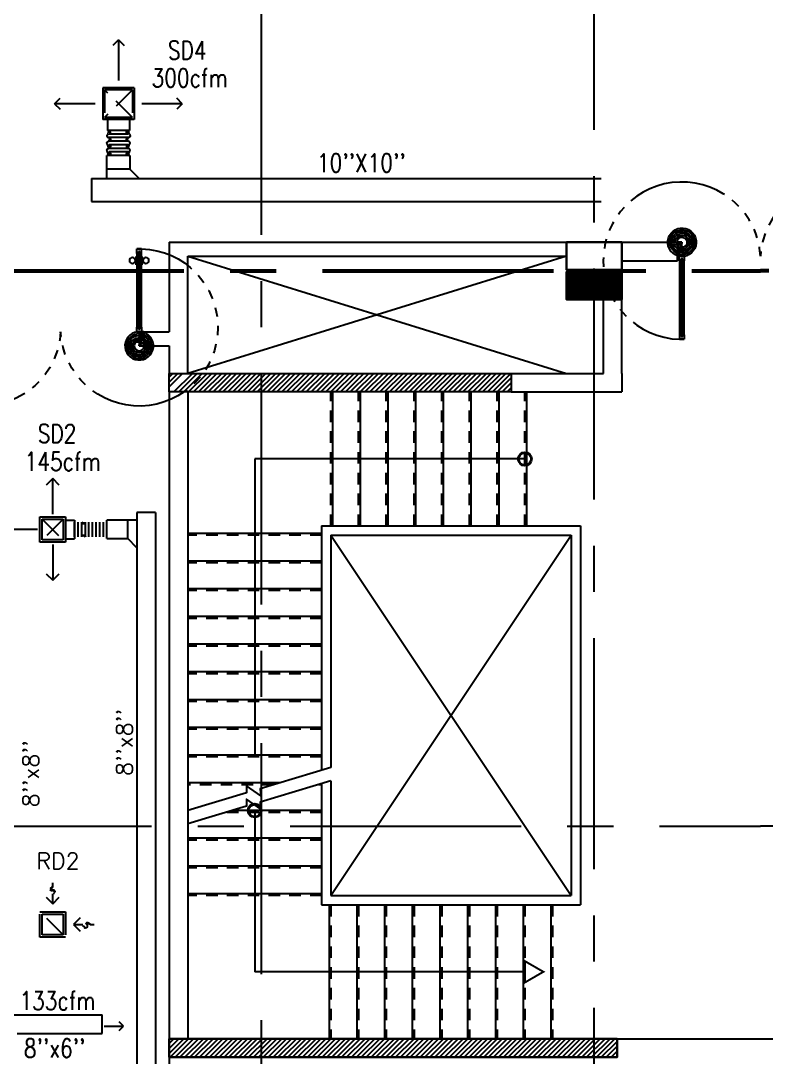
# Model space of a CAD drawing. Extents: x 417866029 to 417866302, y 43498040 to 43498122.
# Drawn here: x 417866090.57 to 417866098.64, y 43498065.79 to 43498077 of the extents above; entities that cross this region are included whole.
import ezdxf

# ---------------------------------------------------------------- set-up
doc = ezdxf.new("R2010")
doc.units = 0
doc.header["$MEASUREMENT"] = 0
for name, pattern in [('CENTERX2', [4, 2.5, -0.5, 0.5, -0.5]), ('HIDDEN', [0.375, 0.25, -0.125]), ('HIDDEN2', [0.1875, 0.125, -0.0625])]:
    doc.linetypes.add(name, pattern=pattern)
doc.layers.get('0').update_dxf_attribs({"linetype": 'CONTINUOUS'})
for name, color, linetype in [('AXES', 11, 'CENTERX2'), ('COL', 7, 'CONTINUOUS'), ('DOOR', 9, 'CONTINUOUS'), ('DUCT', 6, 'CONTINUOUS'), ('HAT', 11, 'CONTINUOUS'), ('M-AC-FLEX', 7, 'CONTINUOUS'), ('M-EGU.', 2, 'CONTINUOUS'), ('M-TEXT', 2, 'CONTINUOUS'), ('SHAFT', 9, 'CONTINUOUS'), ('STR', 9, 'CONTINUOUS'), ('WALL', 9, 'CONTINUOUS')]:
    doc.layers.add(name, color=color, linetype=linetype)
doc.styles.add('ROMANS', font='ROMANS.shx', dxfattribs={"width": 0.6})

# ---------------------------------------------------------------- blocks, each defined once
blk = doc.blocks.new('A$C272A55A0')
at = {"layer": 'DOOR', "color": 0, "linetype": 'ByBlock'}
for p, q in [((-0.0001203324354719371, 900.3541752648598), (-0.0001203324500238523, 1050.354175264831)), ((49.99987966756453, 1050.354175264918), (-0.0001203324354719371, 1050.354175264918)), ((49.99987966756453, 950.354175264918), (49.99987966756453, 1050.354175264918)), ((1749.999879667535, 950.354175264918), (1749.999879667535, 1050.354175264918)), ((1749.999879667535, 1050.354175264918), (1799.999879667535, 1050.354175264918)), ((1799.999879667535, 1050.354175264918), (1799.999879667535, 900.354175264918)), ((-0.0001203324354719371, 900.354175264918), (24.99987966756453, 900.354175264918)), ((24.99987966756453, 950.354175264918), (49.99987966756453, 950.354175264918)), ((24.99987966756453, 900.354175264918), (24.99987966756453, 950.354175264918)), ((74.99987966756453, 900.354175264918), (24.99987966756453, 900.354175264918)), ((24.99987966756453, 850.354175264918), (24.99987966756453, 900.354175264918)), ((74.99987966756453, 900.354175264918), (74.99987966756453, 850.354175264918)), ((1724.999879667535, 900.354175264918), (1774.999879667535, 900.354175264918)), ((1724.999879667535, 900.354175264918), (1724.999879667535, 850.354175264918)), ((1774.999879667535, 950.354175264918), (1749.999879667535, 950.354175264918)), ((1774.999879667535, 900.354175264918), (1774.999879667535, 950.354175264918)), ((1799.999879667535, 900.354175264918), (1774.999879667535, 900.354175264918)), ((1774.999879667535, 850.354175264918), (1774.999879667535, 900.354175264918)), ((41.99987966756453, 850.354175264918), (24.99987966756453, 850.354175264918)), ((57.99987966756453, 870.354175264918), (41.99987966756453, 870.354175264918)), ((41.99987966756453, 870.354175264918), (41.99987966756453, 850.354175264918)), ((57.99987966756453, 850.354175264918), (57.99987966756453, 870.354175264918)), ((74.99987966756453, 850.354175264918), (57.99987966756453, 850.354175264918)), ((1724.999879667535, 850.354175264918), (1741.999879667535, 850.354175264918)), ((1741.999879667535, 870.354175264918), (1757.999879667535, 870.354175264918)), ((1741.999879667535, 850.354175264918), (1741.999879667535, 870.354175264918)), ((1757.999879667535, 870.354175264918), (1757.999879667535, 850.354175264918)), ((1757.999879667535, 850.354175264918), (1774.999879667535, 850.354175264918)), ((1717.799879667495, 160.1117180435103), (1708.799879667495, 160.1117180435103)), ((1708.799879667495, 95.31171804352198), (1708.799879667495, 160.1117180435103)), ((1724.999879667535, 172.7117180435162), (1717.799879667495, 172.7117180435162)), ((1717.799879667495, 172.7117180435162), (1717.799879667495, 82.71171804351616)), ((1717.799879667495, 95.31171804352198), (1717.799879667495, 160.1117180435103)), ((1774.999879667535, 172.7117180435162), (1782.199879667576, 172.7117180435162)), ((1782.199879667576, 172.7117180435162), (1782.199879667576, 82.71171804351616)), ((1782.199879667576, 160.1117180435103), (1791.199879667576, 160.1117180435103)), ((1782.199879667576, 95.31171804352198), (1782.199879667576, 160.1117180435103)), ((1791.199879667576, 95.31171804352198), (1791.199879667576, 160.1117180435103)), ((24.99987966756453, 50.35417526491801), (41.99987966753542, 50.35417526491801)), ((24.99987966756453, 50.35417526491801), (24.99987966756453, 0.3541752649180125)), ((24.99987966756453, 0.3541752649180125), (74.99987966756453, 0.3541752649180125)), ((74.99987966756453, 0.3541752649180125), (24.99987966756453, 0.3541752649180125)), ((41.99987966753542, 50.35417526491801), (41.99987966753542, 30.35417526491801)), ((41.99987966756453, 30.35417526491801), (57.99987966756453, 30.35417526491801)), ((57.99987966756453, 50.35417526491801), (74.99987966756453, 50.35417526491801)), ((57.99987966756453, 50.35417526491801), (57.99987966756453, 30.35417526491801)), ((74.99987966756453, 50.35417526491801), (74.99987966704066, 0.3541752648889087)), ((1717.799879667495, 95.31171804352198), (1708.799879667495, 95.31171804352198)), ((1724.999879667535, 82.71171804351616), (1717.799879667495, 82.71171804351616)), ((1741.999879667535, 50.35417526491801), (1724.999879667535, 50.35417526491801)), ((1724.999879667535, 50.35417526491801), (1724.999879668059, 0.3541752648889087)), ((1774.999879667535, 0.3541752649180125), (1724.999879667535, 0.3541752649180125)), ((1724.999879667535, 0.3541752649180125), (1774.999879667535, 0.3541752649180125)), ((1741.999879667535, 50.35417526491801), (1741.999879667535, 30.35417526491801)), ((1757.999879667535, 30.35417526491801), (1741.999879667535, 30.35417526491801)), ((1774.999879667535, 50.35417526491801), (1757.999879667565, 50.35417526491801)), ((1757.999879667565, 50.35417526491801), (1757.999879667565, 30.35417526491801)), ((1774.999879667535, 82.71171804351616), (1782.199879667576, 82.71171804351616)), ((1774.999879667535, 50.35417526491801), (1774.999879667535, 0.3541752649180125)), ((1782.199879667576, 95.31171804352198), (1791.199879667576, 95.31171804352198))]:
    blk.add_line(p, q, dxfattribs=at)
at = {"layer": 'DOOR', "color": 9, "linetype": 'ByBlock'}
for p, q in [((49.99987966756453, 1050.354175264918), (-0.0001203324354719371, 1010.208440949064)), ((49.99987966756453, 1050.354175264918), (-0.0001203324354719371, 936.6442452724732)), ((49.99987966756453, 1050.354175264918), (36.64259362407029, 950.354175264918)), ((1749.999879667535, 1050.354175264918), (1799.999879667535, 1010.208440949064)), ((1749.999879667535, 1050.354175264918), (1799.999879667535, 936.6442452724732)), ((1749.999879667535, 1050.354175264918), (1763.35716571103, 950.354175264918))]:
    blk.add_line(p, q, dxfattribs=at)
at = {"layer": 'DOOR', "linetype": 'ByBlock'}
for p, q in [((24.99987966756453, 850.354175264918), (24.99987966756453, 50.35417526491801)), ((41.99987966756453, 850.354175264918), (41.99987966753542, 50.35417526491801)), ((57.99987966756453, 850.354175264918), (57.99987966756453, 50.35417526491801)), ((74.99987966756453, 50.35417526491801), (74.99987966756453, 850.354175264918)), ((1724.999879667535, 50.35417526491801), (1724.999879667535, 850.354175264918)), ((1741.999879667535, 850.354175264918), (1741.999879667535, 50.35417526491801)), ((1757.999879667535, 850.354175264918), (1757.999879667565, 50.35417526491801)), ((1774.999879667535, 850.354175264918), (1774.999879667535, 50.35417526491801))]:
    blk.add_line(p, q, dxfattribs=at)
at = {"layer": 'DOOR', "color": 0, "linetype": 'ByBlock'}
for centre in [(1676.468935452576, 127.7117180435162), (1823.530823882553, 127.7117180435162)]:
    blk.add_circle(centre, 32.39999999998526, dxfattribs=at)
at = {"layer": 'DOOR', "color": 9, "linetype": 'ByBlock'}
for centre, radius, start, end in [((49.99987966756453, 1050.354175264918), 54.40195781277725, 203.2073828919769, 270), ((49.99987966756453, 1050.354175264918), 34.40195781277725, 180, 270), ((49.99987966756453, 1050.354175264918), 14.40195781277725, 180, 270), ((1749.999879667535, 1050.354175264918), 14.40195781277725, 270, 0), ((1749.999879667535, 1050.354175264918), 34.40195781277725, 270, 0), ((1749.999879667535, 1050.354175264918), 54.40195781277725, 270, 336.7926171080232), ((49.99987966756453, 1050.354175264918), 74.40195781277725, 227.7764264168309, 270), ((49.99987966756453, 1050.354175264918), 94.40195781277725, 238.0181880330829, 270), ((49.99987966756453, 1050.354175264918), 114.4019578127773, 244.083841882062, 257.3774258712915), ((49.99987966756453, 1050.354175264918), 134.4019578127773, 248.1598493930308, 259.2800236451595), ((49.99987966756453, 1050.354175264918), 154.4019578127773, 251.1052885492919, 256.2857707775486), ((1749.999879667535, 1050.354175264918), 74.40195781277725, 270, 312.2235735831691), ((1749.999879667535, 1050.354175264918), 94.40195781277725, 270, 301.9818119669171), ((1749.999879667535, 1050.354175264918), 114.4019578127773, 282.6225741287084, 295.916158117938), ((1749.999879667535, 1050.354175264918), 134.4019578127773, 280.7199763548405, 291.8401506069692), ((1749.999879667535, 1050.354175264918), 154.4019578127773, 283.7142292224514, 288.8947114507081)]:
    blk.add_arc(centre, radius, start, end, dxfattribs=at)
at = {"layer": 'DOOR', "linetype": 'HIDDEN', "ltscale": 0.5}
for centre, radius, start, end in [((49.99987966756453, 851.395841931575), 851.4087845464003, 268.3173765331032, 3.296482377102192), ((1749.999879667521, 851.3958419315459), 851.4087845463584, 176.7035176228957, 271.6826234668978)]:
    blk.add_arc(centre, radius, start, end, dxfattribs=at)
at = {"layer": 'WALL', "linetype": 'ByBlock'}
blk.add_line((1799.999879667565, 900.3541752650344), (1799.99987966755, 1050.354175265005), dxfattribs=at)
blk = doc.blocks.new('*X119')
at = {"color": 0}
for p, q in [((76229.2220864799, 144853.9352006344), (76375.0208596564, 144999.7339738108)), ((76229.22208647984, 144906.9682092233), (76321.98785106742, 144999.7339738108)), ((76229.22208647979, 144960.0012178122), (76268.95484247842, 144999.7339738108)), ((76281.08687683438, 144799.7339738108), (76481.0868768344, 144999.7339738109)), ((76334.11988542337, 144799.7339738108), (76534.1198854234, 144999.7339738109)), ((76387.15289401237, 144799.7339738108), (76587.15289401238, 144999.7339738109)), ((76440.18590260136, 144799.7339738108), (76640.18590260137, 144999.7339738109)), ((76493.21891119034, 144799.7339738108), (76693.21891119037, 144999.7339738109)), ((76546.25191977934, 144799.7339738108), (76746.25191977936, 144999.7339738109)), ((76599.28492836833, 144799.7339738108), (76799.28492836836, 144999.7339738109)), ((76652.31793695733, 144799.7339738108), (76852.31793695735, 144999.7339738109)), ((76705.35094554632, 144799.7339738109), (76905.35094554635, 144999.7339738109)), ((76758.38395413532, 144799.7339738109), (76958.38395413534, 144999.7339738109)), ((76811.41696272431, 144799.7339738109), (77011.41696272432, 144999.7339738109)), ((76864.4499713133, 144799.7339738109), (77064.44997131333, 144999.7339738109)), ((76917.4829799023, 144799.7339738109), (77117.48297990231, 144999.7339738109)), ((76970.51598849129, 144799.7339738109), (77170.51598849132, 144999.7339738109)), ((77023.54899708029, 144799.7339738109), (77223.5489970803, 144999.7339738109)), ((77076.58200566928, 144799.7339738109), (77276.5820056693, 144999.7339738109)), ((77129.61501425828, 144799.7339738109), (77329.61501425829, 144999.7339738109)), ((77182.64802284726, 144799.7339738109), (77382.64802284728, 144999.7339738109)), ((77235.68103143625, 144799.7339738109), (77435.68103143628, 144999.7339738109)), ((77288.71404002525, 144799.7339738109), (77488.71404002527, 144999.7339738109)), ((77341.74704861424, 144799.7339738109), (77541.74704861427, 144999.7339738109)), ((77394.78005720324, 144799.7339738109), (77594.78005720326, 144999.7339738109)), ((77447.81306579223, 144799.7339738109), (77647.81306579226, 144999.7339738109)), ((77500.84607438123, 144799.7339738109), (77700.84607438125, 144999.7339738109)), ((77553.87908297022, 144799.7339738109), (77753.87908297023, 144999.7339738109)), ((77606.9120915592, 144799.7339738109), (77806.91209155924, 144999.7339738109)), ((77659.94510014821, 144799.7339738109), (77859.94510014822, 144999.7339738109)), ((77712.9781087372, 144799.7339738109), (77912.97810873722, 144999.7339738109)), ((77766.0111173262, 144799.7339738109), (77966.01111732621, 144999.7339738109)), ((77819.04412591518, 144799.7339738109), (78019.04412591521, 144999.7339738109)), ((77872.07713450419, 144799.7339738109), (78072.0771345042, 144999.7339738109)), ((77925.11014309317, 144799.7339738109), (78125.1101430932, 144999.7339738109)), ((77978.14315168216, 144799.7339738109), (78178.14315168219, 144999.7339738109)), ((78031.17616027116, 144799.7339738109), (78231.17616027118, 144999.7339738109)), ((78084.20916886015, 144799.7339738109), (78284.20916886018, 144999.7339738109)), ((78137.24217744915, 144799.7339738109), (78337.24217744917, 144999.7339738109)), ((78190.27518603814, 144799.7339738109), (78390.27518603817, 144999.7339738109)), ((78243.30819462714, 144799.7339738109), (78443.30819462716, 144999.7339738109)), ((78296.34120321613, 144799.7339738109), (78496.34120321616, 144999.7339738109)), ((78349.37421180513, 144799.7339738109), (78549.37421180515, 144999.7339738109)), ((78402.40722039412, 144799.7339738109), (78602.40722039413, 144999.7339738109)), ((78455.4402289831, 144799.7339738109), (78655.44022898313, 144999.7339738109)), ((78508.4732375721, 144799.7339738109), (78708.47323757212, 144999.7339738109)), ((78561.5062461611, 144799.7339738109), (78761.50624616112, 144999.7339738109)), ((78614.5392547501, 144799.7339738109), (78814.53925475011, 144999.7339738109)), ((78667.57226333908, 144799.7339738109), (78867.57226333911, 144999.7339738109)), ((78720.60527192809, 144799.7339738109), (78920.6052719281, 144999.733973811)), ((78773.63828051707, 144799.7339738109), (78973.63828051709, 144999.733973811)), ((78826.67128910606, 144799.7339738109), (79026.67128910609, 144999.733973811)), ((78879.70429769506, 144799.7339738109), (79079.70429769508, 144999.733973811)), ((78932.73730628405, 144799.7339738109), (79132.73730628408, 144999.733973811)), ((78985.77031487305, 144799.7339738109), (79185.77031487307, 144999.733973811)), ((79038.80332346204, 144799.7339738109), (79238.80332346207, 144999.733973811)), ((79091.83633205104, 144799.7339738109), (79291.83633205105, 144999.733973811)), ((79144.86934064003, 144799.733973811), (79344.86934064004, 144999.733973811)), ((79197.90234922901, 144799.733973811), (79397.90234922904, 144999.733973811)), ((79250.93535781802, 144799.733973811), (79450.93535781803, 144999.733973811)), ((79303.968366407, 144799.733973811), (79503.96836640703, 144999.733973811)), ((79357.001374996, 144799.733973811), (79557.00137499602, 144999.733973811)), ((79410.03438358499, 144799.733973811), (79610.03438358502, 144999.733973811)), ((79463.067392174, 144799.733973811), (79663.06739217401, 144999.733973811)), ((79516.10040076298, 144799.733973811), (79716.100400763, 144999.733973811)), ((79569.13340935197, 144799.733973811), (79769.133409352, 144999.733973811)), ((79622.16641794097, 144799.733973811), (79822.16641794099, 144999.733973811)), ((79675.19942652996, 144799.733973811), (79875.19942652999, 144999.733973811)), ((79728.23243511896, 144799.733973811), (79928.23243511897, 144999.733973811)), ((79781.26544370795, 144799.733973811), (79929.22100634067, 144947.6895364437)), ((79834.29845229695, 144799.733973811), (79929.22100634067, 144894.6565278547)), ((79887.33146088594, 144799.733973811), (79929.22100634067, 144841.6235192657))]:
    blk.add_line(p, q, dxfattribs=at)
blk = doc.blocks.new('*X118')
at = {"color": 0}
for p, q in [((76229.22208648521, 137641.4460325369), (76387.51002776016, 137799.7339738118)), ((76229.22208648521, 137694.4790411259), (76334.47701917116, 137799.7339738118)), ((76229.22208648521, 137747.5120497149), (76281.44401058217, 137799.7339738118)), ((76240.54303634887, 137599.7339738115), (76440.54303634915, 137799.7339738118)), ((76293.57604493787, 137599.7339738115), (76493.57604493813, 137799.7339738118)), ((76346.60905352686, 137599.7339738115), (76546.60905352712, 137799.7339738118)), ((76399.64206211585, 137599.7339738115), (76599.64206211611, 137799.7339738118)), ((76452.67507070483, 137599.7339738115), (76652.67507070511, 137799.7339738118)), ((76505.70807929384, 137599.7339738115), (76705.7080792941, 137799.7339738118)), ((76558.74108788282, 137599.7339738115), (76758.74108788309, 137799.7339738118)), ((76611.77409647181, 137599.7339738115), (76811.77409647207, 137799.7339738118)), ((76664.8071050608, 137599.7339738115), (76864.80710506106, 137799.7339738118)), ((76717.8401136498, 137599.7339738115), (76917.84011365006, 137799.7339738118)), ((76770.87312223879, 137599.7339738115), (76970.87312223905, 137799.7339738118)), ((76823.90613082777, 137599.7339738115), (77023.90613082804, 137799.7339738118)), ((76876.93913941676, 137599.7339738115), (77076.93913941702, 137799.7339738118)), ((76929.97214800576, 137599.7339738115), (77129.97214800601, 137799.7339738118)), ((76983.00515659475, 137599.7339738115), (77183.00515659501, 137799.7339738118)), ((77036.03816518374, 137599.7339738115), (77236.038165184, 137799.7339738118)), ((77089.07117377274, 137599.7339738115), (77289.07117377299, 137799.7339738118)), ((77142.10418236173, 137599.7339738115), (77342.10418236197, 137799.7339738118)), ((77195.13719095071, 137599.7339738115), (77395.13719095096, 137799.7339738118)), ((77248.1701995397, 137599.7339738115), (77448.17019953995, 137799.7339738118)), ((77301.2032081287, 137599.7339738115), (77501.20320812895, 137799.7339738118)), ((77354.23621671769, 137599.7339738115), (77554.23621671794, 137799.7339738118)), ((77407.26922530668, 137599.7339738115), (77607.26922530693, 137799.7339738118)), ((77460.30223389567, 137599.7339738115), (77660.30223389591, 137799.7339738118)), ((77513.33524248467, 137599.7339738115), (77713.3352424849, 137799.7339738118)), ((77566.36825107365, 137599.7339738115), (77766.3682510739, 137799.7339738118)), ((77619.40125966264, 137599.7339738115), (77819.40125966289, 137799.7339738118)), ((77672.43426825163, 137599.7339738115), (77872.43426825188, 137799.7339738118)), ((77725.46727684063, 137599.7339738115), (77925.46727684086, 137799.7339738118)), ((77778.50028542962, 137599.7339738115), (77978.50028542985, 137799.7339738118)), ((77831.5332940186, 137599.7339738115), (78031.53329401885, 137799.7339738118)), ((77884.56630260759, 137599.7339738115), (78084.56630260784, 137799.7339738118)), ((77937.5993111966, 137599.7339738115), (78137.59931119683, 137799.7339738118)), ((77990.63231978558, 137599.7339738115), (78190.63231978581, 137799.7339738118)), ((78043.66532837457, 137599.7339738115), (78243.6653283748, 137799.7339738118)), ((78096.69833696356, 137599.7339738115), (78296.6983369638, 137799.7339738118)), ((78149.73134555256, 137599.7339738115), (78349.73134555279, 137799.7339738118)), ((78202.76435414155, 137599.7339738115), (78402.76435414178, 137799.7339738118)), ((78255.79736273053, 137599.7339738115), (78455.79736273077, 137799.7339738118)), ((78308.83037131953, 137599.7339738115), (78508.83037131975, 137799.7339738118)), ((78361.86337990852, 137599.7339738115), (78561.86337990875, 137799.7339738118)), ((78414.89638849751, 137599.7339738115), (78614.89638849774, 137799.7339738118)), ((78467.9293970865, 137599.7339738115), (78667.92939708673, 137799.7339738118)), ((78520.9624056755, 137599.7339738115), (78720.96240567572, 137799.7339738118)), ((78573.99541426449, 137599.7339738115), (78773.9954142647, 137799.7339738118)), ((78627.02842285347, 137599.7339738115), (78827.0284228537, 137799.7339738118)), ((78680.06143144246, 137599.7339738115), (78880.0614314427, 137799.7339738118)), ((78733.09444003146, 137599.7339738115), (78933.09444003168, 137799.7339738118)), ((78786.12744862045, 137599.7339738115), (78986.12744862067, 137799.7339738118)), ((78839.16045720944, 137599.7339738115), (79039.16045720965, 137799.7339738118)), ((78892.19346579842, 137599.7339738115), (79092.19346579866, 137799.7339738118)), ((78945.22647438743, 137599.7339738115), (79145.22647438764, 137799.7339738118)), ((78998.25948297641, 137599.7339738115), (79198.25948297663, 137799.7339738118)), ((79051.2924915654, 137599.7339738115), (79251.29249156562, 137799.7339738118)), ((79104.32550015439, 137599.7339738115), (79304.3255001546, 137799.7339738118)), ((79157.35850874339, 137599.7339738115), (79357.3585087436, 137799.7339738118)), ((79210.39151733238, 137599.7339738115), (79410.3915173326, 137799.7339738118)), ((79263.42452592136, 137599.7339738115), (79463.42452592158, 137799.7339738117)), ((79316.45753451035, 137599.7339738115), (79516.45753451057, 137799.7339738117)), ((79369.49054309935, 137599.7339738115), (79569.49054309956, 137799.7339738117)), ((79422.52355168834, 137599.7339738115), (79622.52355168854, 137799.7339738117)), ((79475.55656027733, 137599.7339738115), (79675.55656027755, 137799.7339738117)), ((79528.58956886631, 137599.7339738115), (79728.58956886653, 137799.7339738117)), ((79581.62257745532, 137599.7339738115), (79781.62257745552, 137799.7339738117)), ((79634.6555860443, 137599.7339738115), (79834.65558604451, 137799.7339738117)), ((79687.68859463329, 137599.7339738115), (79887.6885946335, 137799.7339738117)), ((79740.7216032223, 137599.7339738115), (79940.7216032225, 137799.7339738117)), ((79793.75461181128, 137599.7339738115), (79993.75461181148, 137799.7339738117)), ((79846.78762040027, 137599.7339738115), (80046.78762040047, 137799.7339738117)), ((79899.82062898926, 137599.7339738115), (80099.82062898946, 137799.7339738117)), ((79952.85363757826, 137599.7339738115), (80152.85363757845, 137799.7339738117)), ((80005.88664616724, 137599.7339738115), (80205.88664616745, 137799.7339738117)), ((80058.91965475623, 137599.7339738115), (80258.91965475644, 137799.7339738117)), ((80111.95266334522, 137599.7339738115), (80311.95266334542, 137799.7339738117)), ((80164.98567193422, 137599.7339738115), (80364.98567193441, 137799.7339738117)), ((80218.01868052321, 137599.7339738115), (80418.0186805234, 137799.7339738117)), ((80271.0516891122, 137599.7339738115), (80471.0516891124, 137799.7339738117)), ((80324.08469770118, 137599.7339738115), (80524.08469770139, 137799.7339738117)), ((80377.11770629018, 137599.7339738115), (80577.11770629037, 137799.7339738117)), ((80430.15071487917, 137599.7339738115), (80630.15071487936, 137799.7339738117)), ((80483.18372346816, 137599.7339738115), (80683.18372346835, 137799.7339738117)), ((80536.21673205715, 137599.7339738115), (80736.21673205735, 137799.7339738117)), ((80589.24974064615, 137599.7339738115), (80789.24974064634, 137799.7339738117)), ((80642.28274923514, 137599.7339738115), (80842.28274923532, 137799.7339738117)), ((80695.31575782412, 137599.7339738115), (80895.31575782431, 137799.7339738117)), ((80748.34876641311, 137599.7339738115), (80948.3487664133, 137799.7339738117)), ((80801.38177500211, 137599.7339738115), (81001.3817750023, 137799.7339738117)), ((80854.4147835911, 137599.7339738115), (81054.41478359129, 137799.7339738117)), ((80907.44779218009, 137599.7339738115), (81079.22208648521, 137771.5082681167)), ((80960.48080076909, 137599.7339738115), (81079.22208648521, 137718.4752595277)), ((81013.51380935808, 137599.7339738115), (81079.22208648521, 137665.4422509387)), ((81066.54681794706, 137599.7339738115), (81079.22208648521, 137612.4092423497))]:
    blk.add_line(p, q, dxfattribs=at)
blk = doc.blocks.new('C5')
at = {"layer": 'HAT', "linetype": 'ByBlock'}
h = blk.add_hatch(dxfattribs=at)
h.set_pattern_fill('ANSI31', color=256, scale=300, style=0)
h.set_pattern_definition([(45, (-223356.1822811712, -51411.00533739349), (-26.51650429449553, 26.51650429449553), [])])
h.paths.add_polyline_path([(300.0000000001455, 300.0000000000218), (0, 300.0000000000146), (0, 1.455191522836685e-11), (300.0000000001164, 3.637978807091713e-11)])
h.paths.add_polyline_path([(599.9999999999709, 300.0000000000073), (300.0000000001455, 300.0000000000073), (300.0000000000873, 4.365574568510056e-11), (600, 6.548361852765083e-11)])
at = {"layer": 'COL'}
blk.add_lwpolyline([(600, 300.0000000000509), (0, 300.0000000000218), (0, 2.91038304567337e-11), (600, 5.820766091346741e-11)], close=True, dxfattribs=at)

msp = doc.modelspace()

# ---------------------------------------------------------------- linework, layer by layer
at = {"layer": 'AXES'}
for p, q in [((417866096.7736889, 43498039.82212118), (417866096.7736889, 43498118.29959311)), ((417866093.1736888, 43498046.68641482), (417866093.1736888, 43498105.25641482)), ((417866029.832244, 43498074.30641482), (417866098.5736889, 43498074.30641482)), ((417866029.832244, 43498074.28641482), (417866098.5736889, 43498074.28641482)), ((417866110.6638797, 43498074.30641482), (417866098.5736889, 43498074.30641482)), ((417866110.6638796, 43498074.28641482), (417866098.5736889, 43498074.28641482)), ((417866029.482244, 43498068.28641482), (417866098.5736889, 43498068.28641482)), ((417866111.0809263, 43498068.28641482), (417866098.5736889, 43498068.28641482))]:
    msp.add_line(p, q, dxfattribs=at)
at = {"layer": 'COL'}
for points in [[(417866092.1736888, 43498072.98641482), (417866092.1736888, 43498073.18641482), (417866095.8736878, 43498073.18641482), (417866095.8736878, 43498072.98641482)], [(417866097.0236889, 43498065.98641482), (417866092.1736888, 43498065.98641482), (417866092.1736888, 43498065.78641482), (417866097.0236889, 43498065.78641482)]]:
    msp.add_lwpolyline(points, close=True, dxfattribs=at)
at = {"layer": 'DUCT'}
for p, q in [((417866091.4971381, 43498075.29644365), (417866091.4971381, 43498075.54438289)), ((417866091.7471381, 43498075.54438289), (417866091.4971381, 43498075.54438289)), ((417866091.7471381, 43498075.54438289), (417866091.7471381, 43498075.39644355)), ((417866091.7471381, 43498075.39644355), (417866091.4971381, 43498075.39644367)), ((417866091.847138, 43498075.29644365), (417866091.7471381, 43498075.39644361)), ((417866091.8244492, 43498071.60072015), (417866091.4997162, 43498071.60072015)), ((417866091.4997162, 43498071.40072013), (417866091.4997162, 43498071.60072015)), ((417866091.7244493, 43498071.40072015), (417866091.7244492, 43498071.60072015)), ((417866091.4997162, 43498071.40072013), (417866091.7244493, 43498071.40072015)), ((417866091.8244492, 43498071.30072015), (417866091.7244492, 43498071.40072015)), ((417866090.4775009, 43498066.24550286), (417866091.449015, 43498066.24550286)), ((417866091.449015, 43498066.04550286), (417866091.449015, 43498066.24550286)), ((417866090.5294926, 43498066.04550286), (417866091.449015, 43498066.04550286))]:
    msp.add_line(p, q, dxfattribs=at)
at = {"layer": 'DUCT', "linetype": 'ByBlock'}
for p, q in [((417866091.3311467, 43498075.29644364), (417866096.8483819, 43498075.29644364)), ((417866091.3311467, 43498075.29644364), (417866091.3311467, 43498075.04644364)), ((417866091.3311467, 43498075.04644364), (417866096.8483819, 43498075.04644364)), ((417866091.8244492, 43498071.68295361), (417866091.8244492, 43498065.2484734)), ((417866092.0244492, 43498071.68295361), (417866091.8244492, 43498071.68295361)), ((417866092.0244492, 43498071.68295361), (417866092.0244492, 43498065.2484734))]:
    msp.add_line(p, q, dxfattribs=at)
at = {"layer": 'M-AC-FLEX', "color": 11}
for p, q in [((417866091.7299404, 43498075.81601532), (417866091.5189465, 43498075.81601532)), ((417866091.7299404, 43498075.77701534), (417866091.5189465, 43498075.77701534)), ((417866091.7299404, 43498075.73869909), (417866091.5189465, 43498075.73869909)), ((417866091.7299404, 43498075.73869909), (417866091.5189465, 43498075.73869909)), ((417866091.7299404, 43498075.69969912), (417866091.5189465, 43498075.69969912)), ((417866091.7299404, 43498075.69969912), (417866091.5189465, 43498075.69969912)), ((417866091.7299404, 43498075.66138293), (417866091.5189465, 43498075.66138293)), ((417866091.7299404, 43498075.62238289), (417866091.5189465, 43498075.62238289)), ((417866091.7299404, 43498075.58338292), (417866091.5189465, 43498075.58338292)), ((417866091.1500837, 43498071.41791787), (417866091.1500837, 43498071.57891177)), ((417866091.1890837, 43498071.41791787), (417866091.1890837, 43498071.57891177)), ((417866091.2273999, 43498071.41791787), (417866091.2273999, 43498071.57891177)), ((417866091.2273999, 43498071.41791787), (417866091.2273999, 43498071.57891177)), ((417866091.2663999, 43498071.41791787), (417866091.2663999, 43498071.57891177)), ((417866091.2663999, 43498071.41791787), (417866091.2663999, 43498071.57891177)), ((417866091.3047161, 43498071.41791787), (417866091.3047161, 43498071.57891177)), ((417866091.3437161, 43498071.41791787), (417866091.3437161, 43498071.57891177)), ((417866091.3827161, 43498071.41791787), (417866091.3827161, 43498071.57891177)), ((417866091.4217162, 43498071.41791787), (417866091.4217162, 43498071.57891177)), ((417866091.4607161, 43498071.41791787), (417866091.4607161, 43498071.57891177))]:
    msp.add_line(p, q, dxfattribs=at)
at = {"layer": 'M-AC-FLEX'}
for points in [[(417866091.5189465, 43498075.81601532, -1), (417866091.5189465, 43498075.77701534, 1.018005099723095), (417866091.5189465, 43498075.73869909)], [(417866091.7299404, 43498075.81601532, 1), (417866091.7299404, 43498075.77701534, -1.01800509972273), (417866091.7299404, 43498075.73869909)], [(417866091.5189465, 43498075.54438289, 0.9999999999999997), (417866091.5189465, 43498075.58338292, -0.9999999999999997), (417866091.5189465, 43498075.62238289, 1), (417866091.5189465, 43498075.66138293, -1.018005099723095), (417866091.5189465, 43498075.69969912)], [(417866091.7299404, 43498075.54438289, -0.9999999999999997), (417866091.7299404, 43498075.58338292, 0.9999999999999997), (417866091.7299404, 43498075.62238289, -0.9999999999999997), (417866091.7299404, 43498075.66138293, 1.01800509972273), (417866091.7299404, 43498075.69969912)], [(417866091.5189465, 43498075.58338292, -1), (417866091.5189465, 43498075.54438289)], [(417866091.7299404, 43498075.58338292, 1), (417866091.7299404, 43498075.54438289)], [(417866091.1500837, 43498071.57891177, 1), (417866091.1890837, 43498071.57891177, -1.018005099723095), (417866091.2273999, 43498071.57891177)], [(417866091.4217162, 43498071.57891177, -0.9999999999999997), (417866091.3827161, 43498071.57891177, 0.9999999999999997), (417866091.3437161, 43498071.57891177, -1), (417866091.3047161, 43498071.57891177, 1.018005099723095), (417866091.2663999, 43498071.57891177)], [(417866091.3827161, 43498071.57891177, 1), (417866091.4217162, 43498071.57891177, -0.9999999999999997), (417866091.4607161, 43498071.57891177)], [(417866091.4997162, 43498071.57891177, -1), (417866091.4607161, 43498071.57891177, 0.9999999999999997), (417866091.4217162, 43498071.57891177)], [(417866091.4607161, 43498071.57891177, 1), (417866091.4997162, 43498071.57891177)], [(417866091.1500837, 43498071.41791787, -1), (417866091.1890837, 43498071.41791787, 1.01800509972273), (417866091.2273999, 43498071.41791787)], [(417866091.4217162, 43498071.41791787, 0.9999999999999997), (417866091.3827161, 43498071.41791787, -0.9999999999999997), (417866091.3437161, 43498071.41791787, 0.9999999999999997), (417866091.3047161, 43498071.41791787, -1.01800509972273), (417866091.2663999, 43498071.41791787)], [(417866091.3827161, 43498071.41791787, -1), (417866091.4217162, 43498071.41791787, 0.9999999999999997), (417866091.4607161, 43498071.41791787)], [(417866091.4997162, 43498071.41791787, 1), (417866091.4607161, 43498071.41791787, -0.9999999999999997), (417866091.4217162, 43498071.41791787)], [(417866091.4607161, 43498071.41791787, -1), (417866091.4997162, 43498071.41791787)], [(417866091.4997162, 43498071.41791787, 0.0008742000190473579), (417866091.4997162, 43498071.41784968, 0.0008742000190473579)]]:
    msp.add_lwpolyline(points, format="xyb", dxfattribs=at)
for centre, radius, start, end in [((417866091.5189525, 43498075.7191991), 0.0195000009375944, 298.4313693136773, 90.01776873735042), ((417866091.5189525, 43498075.7191991), 0.0195000009375944, 298.4313693136773, 90.01776873735042), ((417866091.5189525, 43498075.7191991), 0.0195000009375944, 269.9822312626496, 61.56863068632271), ((417866091.5189525, 43498075.7191991), 0.0195000009375944, 269.9822312626496, 61.56863068632271), ((417866091.7299404, 43498075.7191991), 0.01949999999998908, 90.00000000000001, 241.5686377089258), ((417866091.7299404, 43498075.7191991), 0.01949999999998908, 118.4313622910742, 270), ((417866091.2469, 43498071.57890577), 0.0195000009375944, 179.9822312626496, 331.5686306863226), ((417866091.2469, 43498071.57890577), 0.0195000009375944, 179.9822312626496, 331.5686306863226), ((417866091.2469, 43498071.57890577), 0.0195000009375944, 208.4313693136773, 0.01776873735047658), ((417866091.2469, 43498071.57890577), 0.0195000009375944, 208.4313693136773, 0.01776873735047658), ((417866091.2469, 43498071.41791788), 0.01949999999998908, 28.43136229107426, 180), ((417866091.2469, 43498071.41791788), 0.01949999999998908, 0, 151.5686377089258)]:
    msp.add_arc(centre, radius, start, end, dxfattribs=at)
at = {"layer": 'M-EGU.'}
for p, q in [((417866091.6244435, 43498076.79761365), (417866091.5633495, 43498076.73651973)), ((417866091.6244435, 43498076.79761365), (417866091.6244435, 43498076.35880674)), ((417866091.6244435, 43498076.79761365), (417866091.6855374, 43498076.73651973)), ((417866091.4540437, 43498076.27681454), (417866091.4540437, 43498075.93601511)), ((417866091.7948432, 43498076.27681454), (417866091.4540437, 43498076.27681454)), ((417866091.7948432, 43498076.27681454), (417866091.7948432, 43498075.93601511)), ((417866090.9332446, 43498076.10641482), (417866090.9943386, 43498076.16750874)), ((417866092.3156423, 43498076.10641482), (417866092.2545484, 43498076.16750874)), ((417866091.3720515, 43498076.10641482), (417866090.9332446, 43498076.10641482)), ((417866090.9332446, 43498076.10641482), (417866090.9943386, 43498076.04532091)), ((417866092.3156423, 43498076.10641482), (417866091.8768354, 43498076.10641482)), ((417866092.3156423, 43498076.10641482), (417866092.2545484, 43498076.04532091)), ((417866091.7948432, 43498075.93601511), (417866091.4540437, 43498075.93601511)), ((417866091.5044436, 43498075.93601511), (417866091.5044436, 43498075.81601532)), ((417866091.7444432, 43498075.93601511), (417866091.7444432, 43498075.81601532)), ((417866091.7444432, 43498075.81601532), (417866091.5044436, 43498075.81601532)), ((417866090.9125838, 43498072.04841482), (417866090.841873, 43498071.97770415)), ((417866090.9125838, 43498071.66223245), (417866090.9125838, 43498072.04841482)), ((417866090.9832944, 43498071.97770415), (417866090.9125838, 43498072.04841482)), ((417866090.7750837, 43498071.63591482), (417866091.0500838, 43498071.63591482)), ((417866090.7750837, 43498071.36091482), (417866090.7750837, 43498071.63591482)), ((417866091.0500838, 43498071.63591482), (417866091.0500838, 43498071.36091482)), ((417866091.0500838, 43498071.59841482), (417866091.1500837, 43498071.59841482)), ((417866091.1500837, 43498071.59841482), (417866091.1500837, 43498071.39841482)), ((417866090.7487661, 43498071.49841482), (417866090.3625838, 43498071.49841482)), ((417866091.0500838, 43498071.36091482), (417866090.7750837, 43498071.36091482)), ((417866090.9125838, 43498071.33459719), (417866090.9125838, 43498070.94841482)), ((417866091.0500838, 43498071.39841482), (417866091.1500837, 43498071.39841482)), ((417866090.841873, 43498071.0191255), (417866090.9125838, 43498070.94841482)), ((417866090.9125838, 43498070.94841482), (417866090.9832944, 43498071.0191255)), ((417866090.9125838, 43498067.63041663), (417866090.9125838, 43498067.67341482)), ((417866090.841873, 43498067.5191255), (417866090.9125838, 43498067.44841482)), ((417866090.9125838, 43498067.44841482), (417866090.9125838, 43498067.55527171)), ((417866090.9125838, 43498067.44841482), (417866090.9832944, 43498067.5191255)), ((417866090.8000838, 43498067.33591482), (417866091.0250837, 43498067.33591482)), ((417866090.8000838, 43498067.11091482), (417866090.8000838, 43498067.33591482)), ((417866091.0250837, 43498067.33591482), (417866091.0250837, 43498067.11091482)), ((417866091.2082944, 43498067.2941255), (417866091.1375837, 43498067.22341482)), ((417866091.1375837, 43498067.22341482), (417866091.2386463, 43498067.22341482)), ((417866091.1375837, 43498067.22341482), (417866091.2082944, 43498067.15270414)), ((417866091.3182652, 43498067.22341482), (417866091.3625838, 43498067.22341482)), ((417866091.0250837, 43498067.11091482), (417866090.8000838, 43498067.11091482)), ((417866091.6778371, 43498066.12412898), (417866091.6306971, 43498066.17126896)), ((417866091.4703833, 43498066.12412898), (417866091.6778371, 43498066.12412898)), ((417866091.6306971, 43498066.076989), (417866091.6778371, 43498066.12412898))]:
    msp.add_line(p, q, dxfattribs=at)
at = {"layer": 'M-EGU.', "linetype": 'HIDDEN'}
for p, q in [((417866091.7748432, 43498076.25681457), (417866091.4740437, 43498075.95601508)), ((417866091.7748432, 43498075.95601508), (417866091.4740437, 43498076.25681457)), ((417866091.4740437, 43498076.25681457), (417866091.4740437, 43498075.95601508)), ((417866091.7748432, 43498076.25681457), (417866091.4740437, 43498076.25681457)), ((417866091.7748432, 43498076.25681457), (417866091.7748432, 43498075.95601508)), ((417866091.7748432, 43498075.95601508), (417866091.4740437, 43498075.95601508)), ((417866090.8000838, 43498071.38591482), (417866090.8000838, 43498071.61091482)), ((417866090.8000838, 43498071.61091482), (417866091.0250837, 43498071.38591482)), ((417866091.0250837, 43498071.61091482), (417866090.8000838, 43498071.38591482)), ((417866090.8000838, 43498071.61091482), (417866091.0250837, 43498071.61091482)), ((417866091.0250837, 43498071.61091482), (417866091.0250837, 43498071.38591482)), ((417866091.0250837, 43498071.38591482), (417866090.8000838, 43498071.38591482)), ((417866090.7750837, 43498067.36091482), (417866091.0500838, 43498067.36091482)), ((417866090.7750837, 43498067.08591482), (417866090.7750837, 43498067.36091482)), ((417866091.0250837, 43498067.11091482), (417866090.8000838, 43498067.33591482)), ((417866091.0500838, 43498067.36091482), (417866091.0500838, 43498067.08591482)), ((417866091.0500838, 43498067.08591482), (417866090.7750837, 43498067.08591482))]:
    msp.add_line(p, q, dxfattribs=at)
at = {"layer": 'M-EGU.'}
for points in [[(417866090.9125838, 43498067.63041663, 0.1878616880635112), (417866090.8941466, 43498067.61905168, 0.2026446714702415), (417866090.8892077, 43498067.5994746, 0.6169147816705048), (417866090.9142679, 43498067.59137749, -0.6687084752237648), (417866090.9378637, 43498067.58179344, -0.1942850651709176), (417866090.9307482, 43498067.56385578, -0.1860514396155063), (417866090.9125838, 43498067.55527171)], [(417866091.3182652, 43498067.22341482, 0.1324001419046424), (417866091.3071233, 43498067.23950299, 0.15664048728736), (417866091.2917255, 43498067.24585141, 0.7366118572675341), (417866091.2791065, 43498067.21438055, -0.7742319307937748), (417866091.2651859, 43498067.18396736, -0.2033489946306821), (417866091.2441109, 43498067.19769513, -0.1938082075567039), (417866091.2386463, 43498067.22341482)]]:
    msp.add_lwpolyline(points, format="xyb", dxfattribs=at)
at = {"layer": 'SHAFT'}
for p, q in [((417866096.4736888, 43498074.45641482), (417866092.3736888, 43498073.18641482)), ((417866092.3736888, 43498074.45641405), (417866096.4736883, 43498073.18641482)), ((417866093.9236888, 43498071.43641482), (417866096.5236889, 43498067.53641482)), ((417866093.9236888, 43498067.53641482), (417866096.5236889, 43498071.43641482))]:
    msp.add_line(p, q, dxfattribs=at)
at = {"layer": 'STR', "linetype": 'HIDDEN2'}
for p, q in [((417866093.9236888, 43498071.53641482), (417866093.9236888, 43498072.98641482)), ((417866094.2236888, 43498071.53641482), (417866094.2236888, 43498072.98641482)), ((417866094.5236889, 43498071.53641482), (417866094.5236889, 43498072.98641482)), ((417866094.8236888, 43498071.53641482), (417866094.8236888, 43498072.98641482)), ((417866095.1236888, 43498071.53641482), (417866095.1236888, 43498072.98641482)), ((417866095.4236888, 43498071.53641482), (417866095.4236888, 43498072.98641482)), ((417866095.7236888, 43498071.53641482), (417866095.7236888, 43498072.98641482)), ((417866096.0236889, 43498071.53641482), (417866096.0236889, 43498072.98641482)), ((417866093.8236888, 43498071.43641482), (417866092.3736888, 43498071.43641482)), ((417866093.8236888, 43498071.13641482), (417866092.3736888, 43498071.13641482)), ((417866093.8236888, 43498070.83641482), (417866092.3736888, 43498070.83641482)), ((417866093.8236888, 43498070.53641482), (417866092.3736888, 43498070.53641482)), ((417866093.8236888, 43498070.23641482), (417866092.3736888, 43498070.23641482)), ((417866093.8236888, 43498069.93641482), (417866092.3736888, 43498069.93641482)), ((417866093.8236888, 43498069.63641482), (417866092.3736888, 43498069.63641482)), ((417866093.8236888, 43498069.33641482), (417866092.3736888, 43498069.33641482)), ((417866093.8236888, 43498069.03641482), (417866092.3736888, 43498069.03641482)), ((417866093.3057437, 43498068.73641482), (417866092.3736888, 43498068.73641482)), ((417866093.8236888, 43498068.73641482), (417866093.7882425, 43498068.73641482)), ((417866093.8236888, 43498068.43641482), (417866092.7896122, 43498068.43641482)), ((417866093.8236888, 43498068.13641482), (417866092.3736888, 43498068.13641482)), ((417866093.8236888, 43498067.83641482), (417866092.3736888, 43498067.83641482)), ((417866093.8236888, 43498067.53641482), (417866092.3736888, 43498067.53641482)), ((417866093.9236888, 43498067.43641482), (417866093.9236888, 43498065.98641482)), ((417866094.2236888, 43498067.43641482), (417866094.2236888, 43498065.98641482)), ((417866094.5236889, 43498067.43641482), (417866094.5236889, 43498065.98641482)), ((417866094.8236888, 43498067.43641482), (417866094.8236888, 43498065.98641482)), ((417866095.1236888, 43498067.43641482), (417866095.1236888, 43498065.98641482)), ((417866095.4236888, 43498067.43641482), (417866095.4236888, 43498065.98641482)), ((417866095.7236888, 43498067.43641482), (417866095.7236888, 43498065.98641482)), ((417866096.0236889, 43498067.43641482), (417866096.0236889, 43498065.98641482)), ((417866096.3236888, 43498067.43641482), (417866096.3236888, 43498065.98641482))]:
    msp.add_line(p, q, dxfattribs=at)
at = {"layer": 'STR'}
for p, q in [((417866093.9436888, 43498071.53641482), (417866093.9436888, 43498072.98641482)), ((417866094.2436888, 43498071.53641482), (417866094.2436888, 43498072.98641482)), ((417866094.5436888, 43498071.53641482), (417866094.5436888, 43498072.98641482)), ((417866094.8436888, 43498071.53641482), (417866094.8436888, 43498072.98641482)), ((417866095.1436889, 43498071.53641482), (417866095.1436889, 43498072.98641482)), ((417866095.4436888, 43498071.53641482), (417866095.4436888, 43498072.98641482)), ((417866095.7436888, 43498071.53641482), (417866095.7436888, 43498072.98641482)), ((417866096.0436888, 43498071.53641482), (417866096.0436888, 43498072.98641482)), ((417866096.0236889, 43498072.26141482), (417866093.0986888, 43498072.26141482)), ((417866093.0986888, 43498072.26141482), (417866093.0986888, 43498069.03641482)), ((417866093.8236888, 43498071.53641482), (417866093.8236888, 43498068.89201149)), ((417866093.8236888, 43498071.53641482), (417866096.6236888, 43498071.53641482)), ((417866096.6236888, 43498071.53641482), (417866096.6236888, 43498067.43641482)), ((417866093.8236888, 43498071.45641482), (417866092.3736888, 43498071.45641482)), ((417866093.8236888, 43498071.45641482), (417866092.3736888, 43498071.45641482)), ((417866093.9236888, 43498071.43641482), (417866093.9236888, 43498068.92205264)), ((417866093.9236888, 43498071.43641482), (417866096.5236889, 43498071.43641482)), ((417866096.5236889, 43498071.43641482), (417866096.5236889, 43498067.53641482)), ((417866093.8236888, 43498071.15641482), (417866092.3736888, 43498071.15641482)), ((417866093.8236888, 43498070.85641482), (417866092.3736888, 43498070.85641482)), ((417866093.8236888, 43498070.55641482), (417866092.3736888, 43498070.55641482)), ((417866093.8236888, 43498070.25641482), (417866092.3736888, 43498070.25641482)), ((417866093.8236888, 43498069.95641482), (417866092.3736888, 43498069.95641482)), ((417866093.8236888, 43498069.65641482), (417866092.3736888, 43498069.65641482)), ((417866093.8236888, 43498069.35641482), (417866092.3736888, 43498069.35641482)), ((417866093.8236888, 43498069.05641482), (417866092.3736888, 43498069.05641482)), ((417866093.372319, 43498068.75641482), (417866092.3736888, 43498068.75641482)), ((417866093.8236888, 43498068.74706332), (417866093.8236888, 43498067.43641482)), ((417866093.9236888, 43498068.77710447), (417866093.9236888, 43498067.53641482)), ((417866093.8236888, 43498068.45641482), (417866092.8561875, 43498068.45641482)), ((417866093.0986888, 43498068.45641482), (417866093.0986888, 43498066.71141482)), ((417866093.8236888, 43498068.15641482), (417866092.3736888, 43498068.15641482)), ((417866093.8236888, 43498067.85641482), (417866092.3736888, 43498067.85641482)), ((417866093.8236888, 43498067.55641482), (417866092.3736888, 43498067.55641482)), ((417866093.9236888, 43498067.53641482), (417866096.5236889, 43498067.53641482)), ((417866093.8236888, 43498067.43641482), (417866096.6236888, 43498067.43641482)), ((417866093.9036888, 43498067.43641482), (417866093.9036888, 43498065.98641482)), ((417866094.2036889, 43498067.43641482), (417866094.2036889, 43498065.98641482)), ((417866094.5036888, 43498067.43641482), (417866094.5036888, 43498065.98641482)), ((417866094.8036888, 43498067.43641482), (417866094.8036888, 43498065.98641482)), ((417866095.1036888, 43498067.43641482), (417866095.1036888, 43498065.98641482)), ((417866095.4036888, 43498067.43641482), (417866095.4036888, 43498065.98641482)), ((417866095.7036889, 43498067.43641482), (417866095.7036889, 43498065.98641482)), ((417866096.0036888, 43498067.43641482), (417866096.0036888, 43498065.98641482)), ((417866096.3036888, 43498067.43641482), (417866096.3036888, 43498065.98641482)), ((417866096.0236889, 43498066.71141482), (417866093.0986888, 43498066.71141482))]:
    msp.add_line(p, q, dxfattribs=at)
at = {"layer": 'STR', "const_width": 0.02151219134471617}
for points in [[(417866093.2141589, 43498069.03641482), (417866092.9832188, 43498069.03641482), (417866093.0986888, 43498068.83641482)], [(417866096.0236889, 43498066.82688487), (417866096.0236889, 43498066.59594477), (417866096.2236888, 43498066.71141482)]]:
    msp.add_lwpolyline(points, close=True, dxfattribs=at)
at = {"layer": 'STR'}
for points in [[(417866093.9236888, 43498068.92205264), (417866093.1598877, 43498068.69259799), (417866093.1650597, 43498068.61610892), (417866093.0114095, 43498068.72578522), (417866093.0114095, 43498068.64799343), (417866092.3736888, 43498068.45641482)], [(417866093.9236888, 43498068.77710447), (417866093.1598877, 43498068.54764982), (417866093.1650597, 43498068.47116075), (417866093.0114095, 43498068.58083706), (417866093.0114095, 43498068.50304527), (417866092.3736888, 43498068.31146666)]]:
    msp.add_lwpolyline(points, dxfattribs=at)
for centre, radius in [((417866096.0236889, 43498072.26141482), 0.075), ((417866096.0236889, 43498072.26141482), 0.065), ((417866093.0986888, 43498068.45641482), 0.075), ((417866093.0986888, 43498068.45641482), 0.065)]:
    msp.add_circle(centre, radius, dxfattribs=at)
at = {"layer": 'WALL'}
for p, q in [((417866092.1736888, 43498074.6064135), (417866096.4736888, 43498074.60642384)), ((417866092.1736888, 43498074.6064135), (417866092.1736888, 43498073.63641482)), ((417866097.0736888, 43498074.60641482), (417866097.6736888, 43498074.60641482)), ((417866097.6736888, 43498074.40641482), (417866097.6736888, 43498074.60641482)), ((417866092.3736888, 43498074.45641405), (417866096.4736888, 43498074.45642307)), ((417866092.3736888, 43498073.18641482), (417866092.3736888, 43498074.45641405)), ((417866097.0736888, 43498074.40641482), (417866097.6736888, 43498074.40641482)), ((417866096.8736888, 43498073.18641482), (417866096.8736888, 43498073.98641482)), ((417866097.0736888, 43498073.18641482), (417866097.0736888, 43498073.98641482)), ((417866091.8986889, 43498073.63641482), (417866092.1736888, 43498073.63641482)), ((417866091.8986889, 43498073.48641482), (417866092.1736888, 43498073.48641482)), ((417866092.1736888, 43498073.48641482), (417866092.1736888, 43498073.18641482)), ((417866095.8736877, 43498073.18641482), (417866096.8736888, 43498073.18641482)), ((417866097.0736888, 43498073.18641482), (417866097.0736888, 43498072.98641482)), ((417866092.1736888, 43498072.98641482), (417866092.1736888, 43498067.62641482)), ((417866092.3736888, 43498072.98641482), (417866092.3736888, 43498065.98641482)), ((417866095.8736877, 43498072.98641482), (417866097.0736888, 43498072.98641482)), ((417866092.1736888, 43498068.42641482), (417866092.1736888, 43498063.53641482)), ((417866097.0236889, 43498065.98641482), (417866101.2736899, 43498065.98641482))]:
    msp.add_line(p, q, dxfattribs=at)
at = {"layer": 'WALL', "linetype": 'ByBlock'}
msp.add_line((417866091.8986889, 43498073.48641482), (417866091.8986889, 43498073.63641482), dxfattribs=at)
at = {"layer": 'WALL', "linetype": 'ByBlock', "ltscale": 0.3}
for points in [[(417866096.4736888, 43498074.60642384), (417866097.0736888, 43498074.60642384), (417866097.0736888, 43498074.30641482), (417866096.4736888, 43498074.30641482)], [(417866096.4736888, 43498074.28641482), (417866097.0736888, 43498074.28641482), (417866097.0736888, 43498073.98641482), (417866096.4736888, 43498073.98641482)], [(417866092.1736888, 43498073.18641482), (417866095.8736877, 43498073.18641482), (417866095.8736877, 43498072.98641482), (417866092.1736888, 43498072.98641482)], [(417866092.1736888, 43498065.98641482), (417866097.0236889, 43498065.98641482), (417866097.0236889, 43498065.78641482), (417866092.1736888, 43498065.78641482)]]:
    msp.add_lwpolyline(points, close=True, dxfattribs=at)

# ---------------------------------------------------------------- block references
at = {"layer": 'DOOR', "color": 0, "linetype": 'ByBlock', "xscale": 0.0009999871253967285, "yscale": 0.001000002026557922, "zscale": 0.001}
msp.add_blockref('A$C272A55A0', (417866097.6736889, 43498073.55606064), dxfattribs=at)
at = {"layer": 'DOOR', "color": 0, "linetype": 'ByBlock', "xscale": -0.0009999871253967285, "yscale": 0.001000002026557922, "zscale": 0.001, "rotation": 180}
msp.add_blockref('A$C272A55A0', (417866090.098689, 43498074.536769), dxfattribs=at)
at = {"layer": 'HAT', "xscale": 0.0009999871253967285, "yscale": 0.001000002026557922, "zscale": 0.001}
for name, p in [('C5', (417866096.4736888, 43498074.30641482)), ('C5', (417866096.4736888, 43498073.98641482)), ('*X119', (417866015.9444668, 43497928.18668085)), ('*X118', (417866015.9444668, 43497928.18668085))]:
    msp.add_blockref(name, p, dxfattribs=at)

# ---------------------------------------------------------------- texts
at = {"layer": 'M-TEXT', "style": 'ROMANS', "width": 0.8}
for s, p in [('SD4', (417866092.1587654, 43498076.5839518)), ('300cfm', (417866091.982513, 43498076.28513426)), ("10''X10''", (417866093.7718841, 43498075.36505174)), ('SD2', (417866090.751131, 43498072.4358735)), ('145cfm', (417866090.6090758, 43498072.13436712)), ('133cfm', (417866090.5525135, 43498066.29915114)), ("8''x6''", (417866090.6003959, 43498065.78465772))]:
    msp.add_text(s, height=0.2, dxfattribs=at).set_placement(p)
at = {"layer": 'M-TEXT', "style": 'ROMANS'}
for p in [(417866091.7775988, 43498068.8324889), (417866090.7640359, 43498068.49344242)]:
    msp.add_text("8''x8''", height=0.175, rotation=90, dxfattribs=at).set_placement(p)
msp.add_text('RD2', height=0.175, dxfattribs=at).set_placement((417866090.7376195, 43498067.82382189))

doc.saveas('drawing.dxf')
